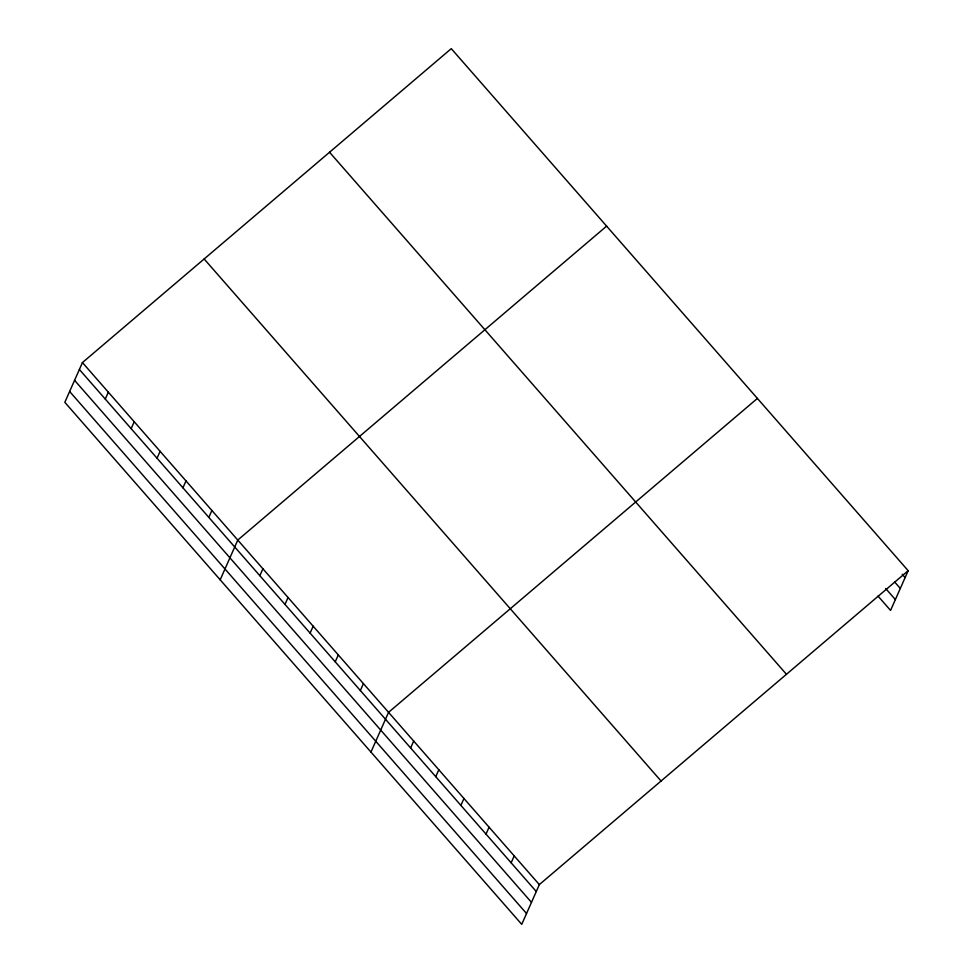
<?xml version="1.0" encoding="UTF-8"?>
<svg xmlns="http://www.w3.org/2000/svg" width="973" height="973" viewBox="0 0 973 973"><rect width="100%" height="100%" fill="white"/><g stroke="black" fill="none" stroke-linecap="round" stroke-linejoin="round"><path stroke-width="1.46" d="M82.437 362.576L64.826 402.311L521.735 924.35L539.334 884.615L908.174 570.689L451.265 48.65L82.437 362.576L539.334 884.615M105.266 399.076L108.331 392.155M131.16 428.655L134.213 421.747M157.042 458.234L160.107 451.326M182.936 487.814L186.001 480.905M208.83 517.405L211.895 510.484M220.178 579.811L237.777 540.064L606.617 226.137M259.852 575.7L262.917 568.779M284.98 604.403L288.044 597.495M310.107 633.119L313.172 626.211M335.235 661.835L338.3 654.914M360.363 690.538L363.428 683.63M370.956 752.08L388.555 712.345L757.395 398.419M410.63 747.969L413.695 741.049M435.758 776.673L438.823 769.765M460.886 805.389L463.951 798.48M486.014 834.104L489.078 827.184M511.141 862.82L514.206 855.899M908.174 570.689L890.563 610.424L877.999 596.072M902.214 574.289L905.109 577.597M894.515 581.805L900.305 588.434M885.698 588.543L895.367 599.587M329.555 152.25L786.452 674.277M204.148 258.976L661.056 781.015M79.372 369.485L536.269 891.523M74.568 380.321L531.477 902.36M69.63 391.487L526.527 913.513"/></g></svg>
